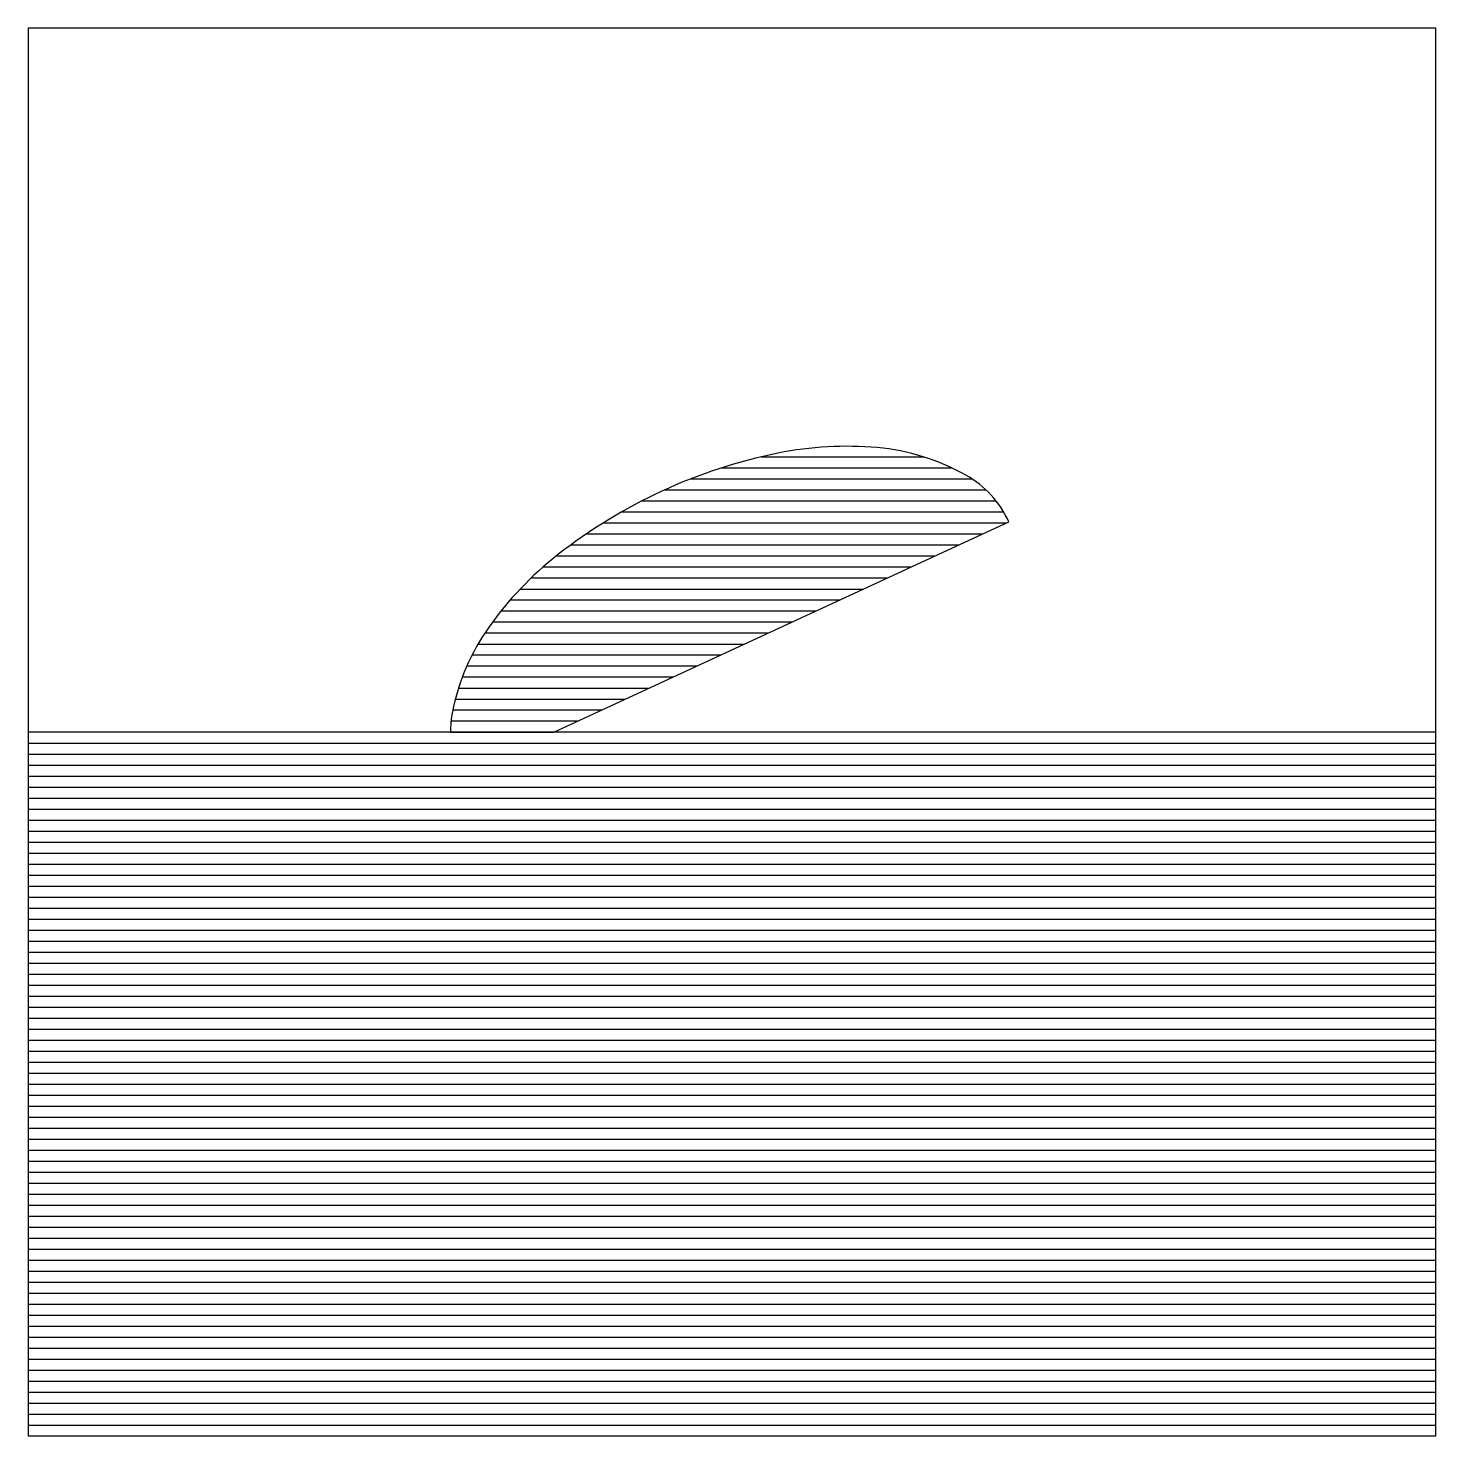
# Model space of a CAD drawing. Header units: millimetres. Extents: x -3 to 2253, y -3 to 1300.
# Drawn here: x 499 to 511, y 799 to 811 of the extents above; entities that cross this region are included whole.
import ezdxf

# ---------------------------------------------------------------- set-up
doc = ezdxf.new("R2010")
doc.units = ezdxf.units.MM
doc.layers.add('CYAN', color=4, linetype='Continuous')
doc.layers.add('VEILIG', color=7, linetype='Continuous')

# ---------------------------------------------------------------- blocks, each defined once
blk = doc.blocks.new('*X532')
at = {"color": 0}
for p, q in [((0.249, 2.345), (1.634, 2.345)), ((-0.089, 2.251), (1.874, 2.251)), ((-0.575, 2.064), (2.165, 2.064)), ((-0.353, 2.157), (2.046, 2.157)), ((-0.769, 1.97), (2.251, 1.97)), ((-0.942, 1.876), (2.316, 1.876)), ((-1.242, 1.688), (2.139, 1.688)), ((-1.098, 1.782), (2.342, 1.782)), ((-1.375, 1.595), (1.935, 1.595)), ((-1.498, 1.501), (1.732, 1.501)), ((-1.61, 1.407), (1.529, 1.407)), ((-1.805, 1.219), (1.122, 1.219)), ((-1.712, 1.313), (1.326, 1.313)), ((-1.891, 1.126), (0.919, 1.126)), ((-1.969, 1.032), (0.716, 1.032)), ((-2.107, 0.844), (0.309, 0.844)), ((-2.041, 0.938), (0.513, 0.938)), ((-2.165, 0.75), (0.106, 0.75)), ((-2.216, 0.657), (-0.097, 0.657)), ((-2.26, 0.563), (-0.3, 0.563)), ((-2.331, 0.375), (-0.707, 0.375)), ((-2.299, 0.469), (-0.503, 0.469)), ((-2.358, 0.281), (-0.91, 0.281)), ((-2.38, 0.188), (-1.113, 0.188)), ((-2.395, 0.094), (-1.316, 0.094))]:
    blk.add_line(p, q, dxfattribs=at)
blk = doc.blocks.new('*X533')
at = {"color": 0}
for p, q in [((-6, -0.0938), (6, -0.0938)), ((-6, -0.1876), (6, -0.1876)), ((-6, -0.2814), (6, -0.2814)), ((-6, -0.3752), (6, -0.3752)), ((-6, -0.469), (6, -0.469)), ((-6, -0.5628), (6, -0.5628)), ((-6, -0.6566), (6, -0.6566)), ((-6, -0.7504), (6, -0.7504)), ((-6, -0.8442), (6, -0.8442)), ((-6, -0.938), (6, -0.938)), ((-6, -1.0318), (6, -1.0318)), ((-6, -1.1256), (6, -1.1256)), ((-6, -1.2194), (6, -1.2194)), ((-6, -1.3132), (6, -1.3132)), ((-6, -1.407), (6, -1.407)), ((-6, -1.5008), (6, -1.5008)), ((-6, -1.5946), (6, -1.5946)), ((-6, -1.6884), (6, -1.6884)), ((-6, -1.7822), (6, -1.7822)), ((-6, -1.876), (6, -1.876)), ((-6, -1.9698), (6, -1.9698)), ((-6, -2.0636), (6, -2.0636)), ((-6, -2.1574), (6, -2.1574)), ((-6, -2.2512), (6, -2.2512)), ((-6, -2.345), (6, -2.345)), ((-6, -2.4388), (6, -2.4388)), ((-6, -2.5326), (6, -2.5326)), ((-6, -2.6264), (6, -2.6264)), ((-6, -2.7202), (6, -2.7202)), ((-6, -2.814), (6, -2.814)), ((-6, -2.9078), (6, -2.9078)), ((-6, -3.0016), (6, -3.0016)), ((-6, -3.0954), (6, -3.0954)), ((-6, -3.1892), (6, -3.1892)), ((-6, -3.283), (6, -3.283)), ((-6, -3.3768), (6, -3.3768)), ((-6, -3.4706), (6, -3.4706)), ((-6, -3.5644), (6, -3.5644)), ((-6, -3.6582), (6, -3.6582)), ((-6, -3.752), (6, -3.752)), ((-6, -3.8458), (6, -3.8458)), ((-6, -3.9396), (6, -3.9396)), ((-6, -4.0334), (6, -4.0334)), ((-6, -4.1272), (6, -4.1272)), ((-6, -4.221), (6, -4.221)), ((-6, -4.3148), (6, -4.3148)), ((-6, -4.4086), (6, -4.4086)), ((-6, -4.5024), (6, -4.5024)), ((-6, -4.5962), (6, -4.5962)), ((-6, -4.69), (6, -4.69)), ((-6, -4.7838), (6, -4.7838)), ((-6, -4.8776), (6, -4.8776)), ((-6, -4.9714), (6, -4.9714)), ((-6, -5.0652), (6, -5.0652)), ((-6, -5.159), (6, -5.159)), ((-6, -5.2528), (6, -5.2528)), ((-6, -5.3466), (6, -5.3466)), ((-6, -5.4404), (6, -5.4404)), ((-6, -5.5342), (6, -5.5342)), ((-6, -5.628), (6, -5.628)), ((-6, -5.7218), (6, -5.7218)), ((-6, -5.8156), (6, -5.8156)), ((-6, -5.9094), (6, -5.9094))]:
    blk.add_line(p, q, dxfattribs=at)
blk = doc.blocks.new('2015')
at = {"layer": 'VEILIG'}
for p, q in [((-6, 6), (-6, -6)), ((6, 6), (-6, 6)), ((6, -6), (6, 6)), ((-6, 0), (-6, -6)), ((6, -6), (6, 0)), ((-6, -6), (6, -6)), ((-6, -6), (6, -6))]:
    blk.add_line(p, q, dxfattribs=at)
at = {"layer": 'VEILIG', "color": 7}
blk.add_lwpolyline([(-1.52, 0), (2.361, 1.791, 0.157687), (1.994, 2.189, 0.106544), (1.238, 2.424, 0.071984), (0.393, 2.377, 0.058363), (-0.598, 2.053, 0.058363), (-1.487, 1.509, 0.071984), (-2.071, 0.896, 0.106544), (-2.384, 0.169, 0.048334), (-2.4, 0)], format="xyb", close=True, dxfattribs=at)
at = {"layer": 'VEILIG'}
blk.add_lwpolyline([(6, 0), (-6, 0)], dxfattribs=at)
at = {"layer": 'CYAN'}
for name in ['*X532', '*X533']:
    blk.add_blockref(name, (0, 0), dxfattribs=at)

msp = doc.modelspace()

# ---------------------------------------------------------------- block references
msp.add_blockref('2015', (505, 805))

doc.saveas('drawing.dxf')
